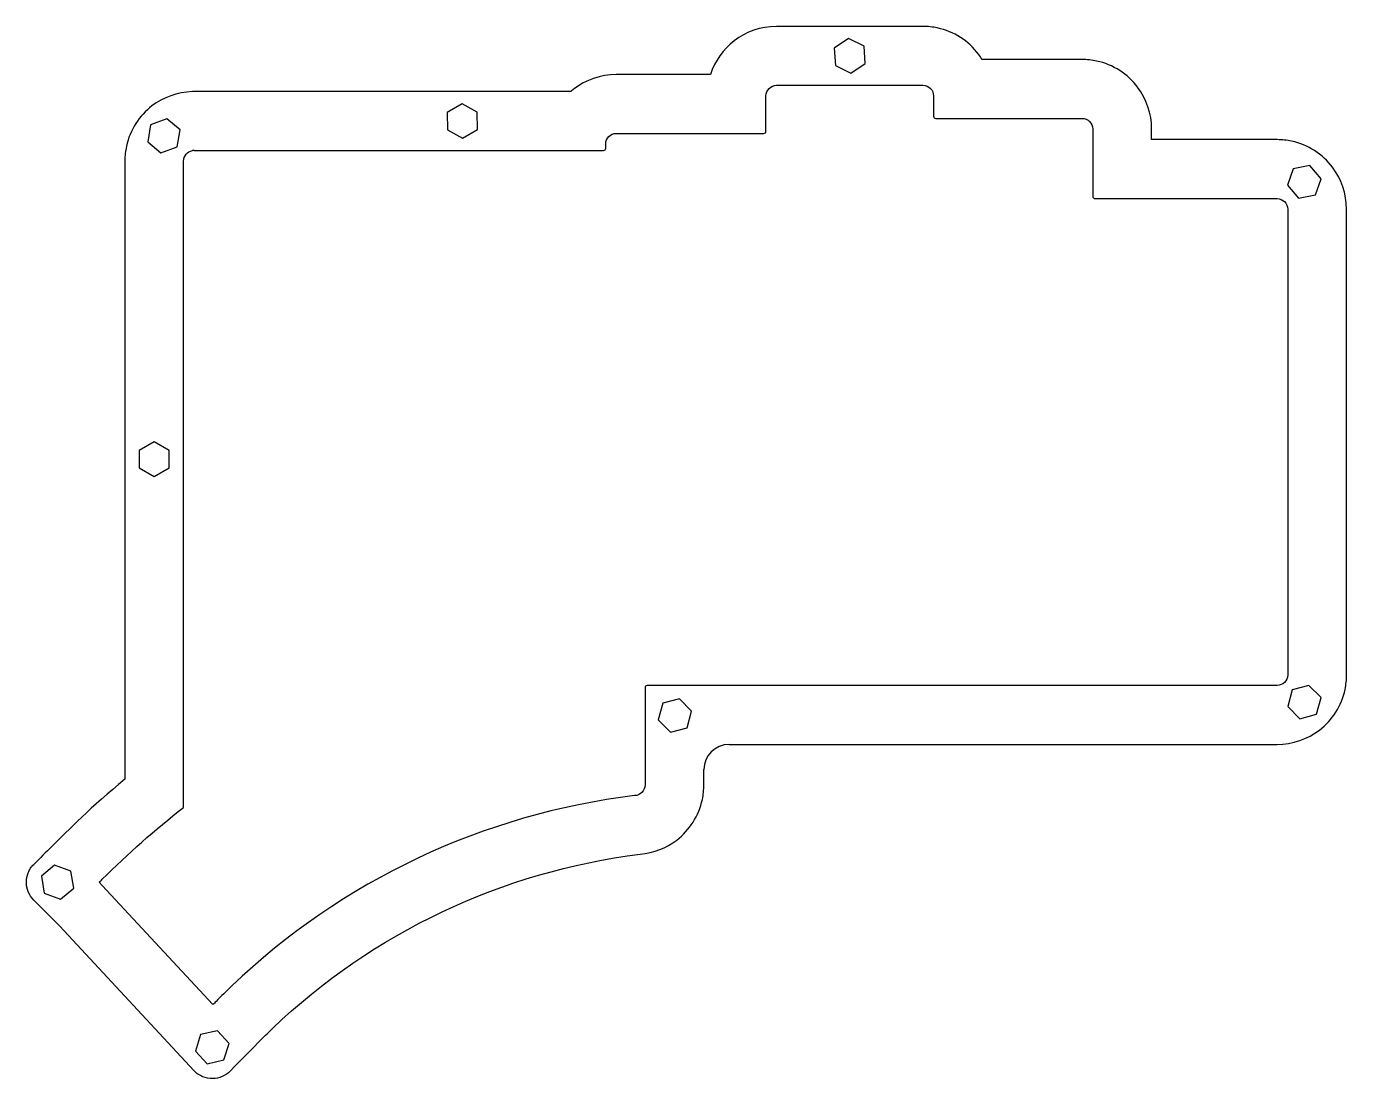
# Model space of a CAD drawing. Header units: millimetres. Extents: x -9 to 148, y -117 to 9.
import ezdxf

# ---------------------------------------------------------------- set-up
doc = ezdxf.new("R2010")
doc.units = ezdxf.units.MM
doc.layers.get('0').update_dxf_attribs({"linetype": 'CONTINUOUS'})

msp = doc.modelspace()

# ---------------------------------------------------------------- linework, layer by layer
for p, q in [((97.25, 8.51), (79.83, 8.51)), ((97.25, 8.51), (79.83, 8.51)), ((116.17, 4.58), (104.28, 4.58)), ((116.17, 4.58), (104.28, 4.58)), ((71.98, 2.8), (60.78, 2.8)), ((71.98, 2.8), (60.78, 2.8)), ((25.92, 0.77), (10.6, 0.77)), ((25.92, 0.77), (10.6, 0.77)), ((55.37, 0.77), (25.92, 0.77)), ((55.37, 0.77), (25.92, 0.77)), ((78.58, -3.94), (78.58, 0.25)), ((78.58, -3.94), (78.58, 0.25)), ((79.84, 1.51), (97.24, 1.51)), ((79.84, 1.51), (97.24, 1.51)), ((98.5, 0.26), (98.5, -2.16)), ((98.5, 0.26), (98.5, -2.16)), ((98.76, -2.42), (116.16, -2.42)), ((98.76, -2.42), (116.16, -2.42)), ((60.79, -4.2), (78.32, -4.2)), ((60.79, -4.2), (78.32, -4.2)), ((117.42, -3.68), (117.42, -11.68)), ((117.42, -3.68), (117.42, -11.68)), ((124.42, -4.95), (124.42, -3.69)), ((124.42, -4.95), (124.42, -3.69)), ((10.61, -6.23), (25.92, -6.23)), ((10.61, -6.23), (25.92, -6.23)), ((25.92, -6.23), (59.27, -6.23)), ((25.92, -6.23), (59.27, -6.23)), ((59.53, -5.97), (59.53, -5.46)), ((59.53, -5.97), (59.53, -5.46)), ((135.34, -4.95), (124.42, -4.95)), ((135.34, -4.95), (124.42, -4.95)), ((139.35, -4.95), (135.34, -4.95)), ((139.35, -4.95), (135.34, -4.95)), ((2.35, -7.48), (2.35, -78.4)), ((2.35, -7.48), (2.35, -78.4)), ((9.35, -78.4), (9.35, -7.49)), ((9.35, -78.4), (9.35, -7.49)), ((117.69, -11.95), (118.32, -11.95)), ((117.69, -11.95), (118.32, -11.95)), ((118.32, -11.95), (135.34, -11.95)), ((118.32, -11.95), (135.34, -11.95)), ((135.34, -11.95), (139.34, -11.95)), ((135.34, -11.95), (139.34, -11.95)), ((140.6, -13.21), (140.6, -68.58)), ((140.6, -13.21), (140.6, -68.58)), ((147.6, -68.58), (147.6, -13.21)), ((147.6, -68.58), (147.6, -13.21)), ((64.2, -70.11), (64.2, -81.03)), ((64.2, -70.11), (64.2, -81.03)), ((74.51, -69.84), (64.46, -69.84)), ((74.51, -69.84), (64.46, -69.84)), ((135.34, -69.84), (74.51, -69.84)), ((135.34, -69.84), (74.51, -69.84)), ((139.34, -69.84), (135.34, -69.84)), ((139.34, -69.84), (135.34, -69.84)), ((74.2, -76.84), (74.51, -76.84)), ((74.2, -76.84), (74.51, -76.84)), ((74.51, -76.84), (135.34, -76.84)), ((74.51, -76.84), (135.34, -76.84)), ((135.34, -76.84), (139.34, -76.84)), ((135.34, -76.84), (139.34, -76.84)), ((2.35, -78.4), (2.35, -80.98)), ((2.35, -78.4), (2.35, -80.98)), ((9.35, -84.34), (9.35, -78.4)), ((9.35, -84.34), (9.35, -78.4)), ((71.2, -81.03), (71.2, -79.84)), ((71.2, -81.03), (71.2, -79.84)), ((64.2, -81.03), (64.2, -81.66)), ((64.2, -81.03), (64.2, -81.66)), ((71.2, -81.66), (71.2, -81.03)), ((71.2, -81.66), (71.2, -81.03)), ((-0.32, -93.6), (-0.68, -93.23)), ((-0.32, -93.6), (-0.68, -93.23)), ((12.83, -107.78), (-0.32, -93.6)), ((12.83, -107.78), (-0.32, -93.6)), ((-8.46, -95.35), (-5.37, -98.45)), ((-8.46, -95.35), (-5.37, -98.45)), ((-5.37, -98.45), (10.55, -115.61)), ((-5.37, -98.45), (10.55, -115.61))]:
    msp.add_line(p, q)
for points in [[(88.4, 7.06), (86.7, 5.92), (86.84, 3.87), (88.68, 2.97), (90.38, 4.11), (90.24, 6.16)], [(88.4, 7.06), (86.7, 5.92), (86.84, 3.87), (88.68, 2.97), (90.38, 4.11), (90.24, 6.16)], [(44.24, -1.68), (42.45, -0.68), (40.69, -1.73), (40.71, -3.78), (42.5, -4.78), (44.27, -3.73)], [(44.24, -1.68), (42.45, -0.68), (40.69, -1.73), (40.71, -3.78), (42.5, -4.78), (44.27, -3.73)], [(5.08, -5.19), (6.66, -6.51), (8.58, -5.8), (8.93, -3.78), (7.36, -2.47), (5.43, -3.17)], [(5.08, -5.19), (6.66, -6.51), (8.58, -5.8), (8.93, -3.78), (7.36, -2.47), (5.43, -3.17)], [(143.25, -8.04), (141.24, -8.42), (140.56, -10.35), (141.9, -11.91), (143.91, -11.52), (144.59, -9.59)], [(143.25, -8.04), (141.24, -8.42), (140.56, -10.35), (141.9, -11.91), (143.91, -11.52), (144.59, -9.59)], [(4.08, -43.97), (5.85, -44.99), (7.63, -43.97), (7.63, -41.92), (5.85, -40.89), (4.08, -41.92)], [(4.08, -43.97), (5.85, -44.99), (7.63, -43.97), (7.63, -41.92), (5.85, -40.89), (4.08, -41.92)], [(144.56, -71.28), (143.11, -69.83), (141.13, -70.37), (140.6, -72.35), (142.05, -73.8), (144.03, -73.26)], [(144.56, -71.28), (143.11, -69.83), (141.13, -70.37), (140.6, -72.35), (142.05, -73.8), (144.03, -73.26)], [(69.74, -72.88), (68.29, -71.43), (66.31, -71.96), (65.78, -73.94), (67.23, -75.39), (69.21, -74.86)], [(69.74, -72.88), (68.29, -71.43), (66.31, -71.96), (65.78, -73.94), (67.23, -75.39), (69.21, -74.86)], [(-4.05, -91.92), (-5.98, -91.21), (-7.55, -92.52), (-7.21, -94.54), (-5.28, -95.25), (-3.71, -93.94)], [(-4.05, -91.92), (-5.98, -91.21), (-7.55, -92.52), (-7.21, -94.54), (-5.28, -95.25), (-3.71, -93.94)], [(10.76, -113.3), (12.15, -114.8), (14.15, -114.35), (14.76, -112.39), (13.36, -110.88), (11.36, -111.34)], [(10.76, -113.3), (12.15, -114.8), (14.15, -114.35), (14.76, -112.39), (13.36, -110.88), (11.36, -111.34)]]:
    msp.add_lwpolyline(points, close=True)
for centre, radius, start, end in [((10.62, -7.31), 8.08, 90.0996, 91.6442), ((10.62, -7.31), 8.08, 90.0996, 91.6442), ((10.62, -7.48), 1.25, 90.1313, 100.6773), ((10.62, -7.48), 1.25, 90.1313, 100.6773), ((74.2, -79.84), 3, 90.0058, 179.9987), ((74.2, -79.84), 3, 90.0058, 179.9987)]:
    msp.add_arc(centre, radius, start, end)
for points, knots in [([(79.83, 8.51), (79.83, 8.51), (79.83, 8.51), (79.83, 8.51), (79.82, 8.51), (79.82, 8.51), (79.82, 8.51), (77.97, 8.51), (76.19, 7.87), (74.81, 6.81), (73.51, 5.8), (72.51, 4.42), (71.98, 2.8)], [-0.0057042, -0.0057042, -0.0057042, -0.0057042, -0.0028521, -0.0028521, -0.0028521, 0, 0, 0, 0.4137463, 0.4137463, 0.4137463, 0.8062583, 0.8062583, 0.8062583, 0.8062583]), ([(79.83, 8.51), (79.83, 8.51), (79.83, 8.51), (79.83, 8.51), (79.82, 8.51), (79.82, 8.51), (79.82, 8.51), (77.97, 8.51), (76.19, 7.87), (74.81, 6.81), (73.51, 5.8), (72.51, 4.42), (71.98, 2.8)], [-0.0057042, -0.0057042, -0.0057042, -0.0057042, -0.0028521, -0.0028521, -0.0028521, 0, 0, 0, 0.4137463, 0.4137463, 0.4137463, 0.8062583, 0.8062583, 0.8062583, 0.8062583]), ([(104.28, 4.58), (104.14, 4.8), (104, 5.02), (103.84, 5.22), (102.66, 6.79), (100.94, 7.91), (98.95, 8.33), (98.4, 8.45), (97.83, 8.51), (97.26, 8.51), (97.26, 8.51), (97.26, 8.51), (97.26, 8.51), (97.25, 8.51), (97.25, 8.51), (97.25, 8.51)], [0.3472526, 0.3472526, 0.3472526, 0.3472526, 0.408667, 0.408667, 0.408667, 0.8714823, 0.8714823, 0.8714823, 1, 1, 1, 1.0028491, 1.0028491, 1.0028491, 1.0056982, 1.0056982, 1.0056982, 1.0056982]), ([(104.28, 4.58), (104.14, 4.8), (104, 5.02), (103.84, 5.22), (102.66, 6.79), (100.94, 7.91), (98.95, 8.33), (98.4, 8.45), (97.83, 8.51), (97.26, 8.51), (97.26, 8.51), (97.26, 8.51), (97.26, 8.51), (97.25, 8.51), (97.25, 8.51), (97.25, 8.51)], [0.3472526, 0.3472526, 0.3472526, 0.3472526, 0.408667, 0.408667, 0.408667, 0.8714823, 0.8714823, 0.8714823, 1, 1, 1, 1.0028491, 1.0028491, 1.0028491, 1.0056982, 1.0056982, 1.0056982, 1.0056982]), ([(124.42, -3.69), (124.43, -1.86), (123.8, -0.09), (122.76, 1.29), (121.59, 2.85), (119.87, 3.98), (117.88, 4.4), (117.32, 4.51), (116.75, 4.58), (116.18, 4.58), (116.18, 4.58), (116.18, 4.58), (116.18, 4.58), (116.18, 4.58), (116.18, 4.58), (116.17, 4.58)], [0.001515, 0.001515, 0.001515, 0.001515, 0.408676, 0.408676, 0.408676, 0.871477, 0.871477, 0.871477, 1, 1, 1, 1.002838, 1.002838, 1.002838, 1.005677, 1.005677, 1.005677, 1.005677]), ([(124.42, -3.69), (124.43, -1.86), (123.8, -0.09), (122.76, 1.29), (121.59, 2.85), (119.87, 3.98), (117.88, 4.4), (117.32, 4.51), (116.75, 4.58), (116.18, 4.58), (116.18, 4.58), (116.18, 4.58), (116.18, 4.58), (116.18, 4.58), (116.18, 4.58), (116.17, 4.58)], [0.001515, 0.001515, 0.001515, 0.001515, 0.408676, 0.408676, 0.408676, 0.871477, 0.871477, 0.871477, 1, 1, 1, 1.002838, 1.002838, 1.002838, 1.005677, 1.005677, 1.005677, 1.005677]), ([(60.78, 2.8), (60.78, 2.8), (60.78, 2.8), (60.78, 2.8), (60.77, 2.8), (60.77, 2.8), (60.77, 2.8), (58.92, 2.79), (57.14, 2.15), (55.76, 1.09), (55.63, 0.99), (55.5, 0.88), (55.37, 0.77)], [-0.0056828, -0.0056828, -0.0056828, -0.0056828, -0.0028414, -0.0028414, -0.0028414, 0, 0, 0, 0.4137364, 0.4137364, 0.4137364, 0.4546196, 0.4546196, 0.4546196, 0.4546196]), ([(60.78, 2.8), (60.78, 2.8), (60.78, 2.8), (60.78, 2.8), (60.77, 2.8), (60.77, 2.8), (60.77, 2.8), (58.92, 2.79), (57.14, 2.15), (55.76, 1.09), (55.63, 0.99), (55.5, 0.88), (55.37, 0.77)], [-0.0056828, -0.0056828, -0.0056828, -0.0056828, -0.0028414, -0.0028414, -0.0028414, 0, 0, 0, 0.4137364, 0.4137364, 0.4137364, 0.4546196, 0.4546196, 0.4546196, 0.4546196]), ([(10.39, 0.76), (8.61, 0.71), (6.92, 0.08), (5.59, -0.94), (4.08, -2.1), (2.97, -3.78), (2.55, -5.73), (2.42, -6.3), (2.36, -6.88), (2.35, -7.47), (2.35, -7.47), (2.35, -7.48), (2.35, -7.48), (2.35, -7.48), (2.35, -7.48), (2.35, -7.48)], [0.0157262, 0.0157262, 0.0157262, 0.0157262, 0.4134611, 0.4134611, 0.4134611, 0.8679571, 0.8679571, 0.8679571, 1, 1, 1, 1.0032943, 1.0032943, 1.0032943, 1.0065885, 1.0065885, 1.0065885, 1.0065885]), ([(10.39, 0.76), (8.61, 0.71), (6.92, 0.08), (5.59, -0.94), (4.08, -2.1), (2.97, -3.78), (2.55, -5.73), (2.42, -6.3), (2.36, -6.88), (2.35, -7.47), (2.35, -7.47), (2.35, -7.48), (2.35, -7.48), (2.35, -7.48), (2.35, -7.48), (2.35, -7.48)], [0.0157262, 0.0157262, 0.0157262, 0.0157262, 0.4134611, 0.4134611, 0.4134611, 0.8679571, 0.8679571, 0.8679571, 1, 1, 1, 1.0032943, 1.0032943, 1.0032943, 1.0065885, 1.0065885, 1.0065885, 1.0065885]), ([(147.6, -13.21), (147.6, -11.38), (146.97, -9.61), (145.93, -8.23), (144.76, -6.68), (143.05, -5.55), (141.06, -5.13), (140.51, -5.01), (139.93, -4.95), (139.36, -4.95), (139.36, -4.95), (139.36, -4.95), (139.36, -4.95), (139.35, -4.95), (139.35, -4.95), (139.35, -4.95)], [0.001179, 0.001179, 0.001179, 0.001179, 0.409275, 0.409275, 0.409275, 0.871026, 0.871026, 0.871026, 1, 1, 1, 1.00254, 1.00254, 1.00254, 1.005079, 1.005079, 1.005079, 1.005079]), ([(147.6, -13.21), (147.6, -11.38), (146.97, -9.61), (145.93, -8.23), (144.76, -6.68), (143.05, -5.55), (141.06, -5.13), (140.51, -5.01), (139.93, -4.95), (139.36, -4.95), (139.36, -4.95), (139.36, -4.95), (139.36, -4.95), (139.35, -4.95), (139.35, -4.95), (139.35, -4.95)], [0.001179, 0.001179, 0.001179, 0.001179, 0.409275, 0.409275, 0.409275, 0.871026, 0.871026, 0.871026, 1, 1, 1, 1.00254, 1.00254, 1.00254, 1.005079, 1.005079, 1.005079, 1.005079]), ([(139.34, -76.84), (141.19, -76.84), (142.98, -76.21), (144.37, -75.14), (145.9, -73.97), (147.01, -72.26), (147.42, -70.3), (147.54, -69.74), (147.6, -69.16), (147.6, -68.58)], [0.0012037, 0.0012037, 0.0012037, 0.0012037, 0.4142711, 0.4142711, 0.4142711, 0.869483, 0.869483, 0.869483, 0.9988224, 0.9988224, 0.9988224, 0.9988224]), ([(139.34, -76.84), (141.19, -76.84), (142.98, -76.21), (144.37, -75.14), (145.9, -73.97), (147.01, -72.26), (147.42, -70.3), (147.54, -69.74), (147.6, -69.16), (147.6, -68.58)], [0.0012037, 0.0012037, 0.0012037, 0.0012037, 0.4142711, 0.4142711, 0.4142711, 0.869483, 0.869483, 0.869483, 0.9988224, 0.9988224, 0.9988224, 0.9988224]), ([(2.35, -80.98), (-1.62, -84.28), (-4.37, -87.02), (-7.01, -89.66), (-7.73, -90.38), (-8.46, -91.11)], [-1.919402, -1.919402, -1.919402, -1.919402, -1.105848, -1.105848, -0.799225, -0.799225, -0.799225, -0.799225]), ([(2.35, -80.98), (-1.62, -84.28), (-4.37, -87.02), (-7.01, -89.66), (-7.73, -90.38), (-8.46, -91.11)], [-1.919402, -1.919402, -1.919402, -1.919402, -1.105848, -1.105848, -0.799225, -0.799225, -0.799225, -0.799225]), ([(63.63, -89.9), (65.24, -89.76), (66.76, -89.15), (67.97, -88.21), (69.49, -87.04), (70.6, -85.34), (71.02, -83.38), (71.13, -82.82), (71.2, -82.24), (71.2, -81.66)], [0.0522733, 0.0522733, 0.0522733, 0.0522733, 0.4148308, 0.4148308, 0.4148308, 0.8698473, 0.8698473, 0.8698473, 1, 1, 1, 1]), ([(63.63, -89.9), (65.24, -89.76), (66.76, -89.15), (67.97, -88.21), (69.49, -87.04), (70.6, -85.34), (71.02, -83.38), (71.13, -82.82), (71.2, -82.24), (71.2, -81.66)], [0.0522733, 0.0522733, 0.0522733, 0.0522733, 0.4148308, 0.4148308, 0.4148308, 0.8698473, 0.8698473, 0.8698473, 1, 1, 1, 1]), ([(-0.68, -93.23), (-0.57, -93.12), (-0.45, -93), (-0.33, -92.88), (2.72, -89.84), (5.95, -86.98), (9.35, -84.34)], [-1.038107, -1.038107, -1.038107, -1.038107, -1, -1, -1, -0.018646, -0.018646, -0.018646, -0.018646]), ([(-0.68, -93.23), (-0.57, -93.12), (-0.45, -93), (-0.33, -92.88), (2.72, -89.84), (5.95, -86.98), (9.35, -84.34)], [-1.038107, -1.038107, -1.038107, -1.038107, -1, -1, -1, -0.018646, -0.018646, -0.018646, -0.018646]), ([(-8.46, -95.35), (-8.74, -95.07), (-8.96, -94.74), (-9.26, -94.02), (-9.33, -93.63), (-9.34, -92.85), (-9.26, -92.46), (-9.04, -91.92), (-8.95, -91.74), (-8.73, -91.4), (-8.6, -91.25), (-8.46, -91.11)], [0, 0, 0, 0, 0.1171933, 0.1171933, 0.2343867, 0.2343867, 0.35158, 0.35158, 0.4118663, 0.4118663, 0.4721526, 0.4721526, 0.4721526, 0.4721526]), ([(-8.46, -95.35), (-8.74, -95.07), (-8.96, -94.74), (-9.26, -94.02), (-9.33, -93.63), (-9.34, -92.85), (-9.26, -92.46), (-9.04, -91.92), (-8.95, -91.74), (-8.73, -91.4), (-8.6, -91.25), (-8.46, -91.11)], [0, 0, 0, 0, 0.1171933, 0.1171933, 0.2343867, 0.2343867, 0.35158, 0.35158, 0.4118663, 0.4118663, 0.4721526, 0.4721526, 0.4721526, 0.4721526]), ([(15.07, -105.56), (14.44, -106.17), (13.82, -106.78), (13.2, -107.41), (13.08, -107.53), (12.96, -107.65), (12.83, -107.78)], [-1, -1, -1, -1, 0, 0, 0, 0.197815, 0.197815, 0.197815, 0.197815]), ([(15.07, -105.56), (14.44, -106.17), (13.82, -106.78), (13.2, -107.41), (13.08, -107.53), (12.96, -107.65), (12.83, -107.78)], [-1, -1, -1, -1, 0, 0, 0, 0.197815, 0.197815, 0.197815, 0.197815]), ([(14.88, -115.67), (14.61, -115.95), (14.28, -116.17), (13.57, -116.48), (13.18, -116.56), (12.4, -116.57), (12.01, -116.5), (11.44, -116.28), (11.24, -116.17), (10.87, -115.92), (10.7, -115.77), (10.55, -115.61)], [0, 0, 0, 0, 0.1171933, 0.1171933, 0.2343867, 0.2343867, 0.35158, 0.35158, 0.4188028, 0.4188028, 0.4860255, 0.4860255, 0.4860255, 0.4860255]), ([(14.88, -115.67), (14.61, -115.95), (14.28, -116.17), (13.57, -116.48), (13.18, -116.56), (12.4, -116.57), (12.01, -116.5), (11.44, -116.28), (11.24, -116.17), (10.87, -115.92), (10.7, -115.77), (10.55, -115.61)], [0, 0, 0, 0, 0.1171933, 0.1171933, 0.2343867, 0.2343867, 0.35158, 0.35158, 0.4188028, 0.4188028, 0.4860255, 0.4860255, 0.4860255, 0.4860255])]:
    msp.add_open_spline(points, degree=3, knots=knots)
for points in [[(78.58, 0.25), (78.58, 0.94), (79.15, 1.51), (79.84, 1.51)], [(78.58, 0.25), (78.58, 0.94), (79.15, 1.51), (79.84, 1.51)], [(97.24, 1.51), (97.93, 1.51), (98.5, 0.94), (98.5, 0.26)], [(97.24, 1.51), (97.93, 1.51), (98.5, 0.94), (98.5, 0.26)], [(98.5, -2.16), (98.5, -2.31), (98.61, -2.42), (98.76, -2.42)], [(98.5, -2.16), (98.5, -2.31), (98.61, -2.42), (98.76, -2.42)], [(116.16, -2.42), (116.85, -2.42), (117.42, -2.99), (117.42, -3.68)], [(116.16, -2.42), (116.85, -2.42), (117.42, -2.99), (117.42, -3.68)], [(59.53, -5.46), (59.53, -4.77), (60.1, -4.2), (60.79, -4.2)], [(59.53, -5.46), (59.53, -4.77), (60.1, -4.2), (60.79, -4.2)], [(78.32, -4.2), (78.47, -4.2), (78.58, -4.09), (78.58, -3.94)], [(78.32, -4.2), (78.47, -4.2), (78.58, -4.09), (78.58, -3.94)], [(9.35, -7.49), (9.36, -6.88), (9.8, -6.36), (10.39, -6.25)], [(9.35, -7.49), (9.36, -6.88), (9.8, -6.36), (10.39, -6.25)], [(59.27, -6.23), (59.42, -6.23), (59.53, -6.12), (59.53, -5.97)], [(59.27, -6.23), (59.42, -6.23), (59.53, -6.12), (59.53, -5.97)], [(117.42, -11.68), (117.43, -11.84), (117.54, -11.95), (117.69, -11.95)], [(117.42, -11.68), (117.43, -11.84), (117.54, -11.95), (117.69, -11.95)], [(139.34, -11.95), (140.03, -11.95), (140.6, -12.52), (140.6, -13.21)], [(139.34, -11.95), (140.03, -11.95), (140.6, -12.52), (140.6, -13.21)], [(140.6, -68.58), (140.6, -69.27), (140.03, -69.84), (139.34, -69.84)], [(140.6, -68.58), (140.6, -69.27), (140.03, -69.84), (139.34, -69.84)], [(64.46, -69.84), (64.31, -69.84), (64.2, -69.96), (64.2, -70.11)], [(64.46, -69.84), (64.31, -69.84), (64.2, -69.96), (64.2, -70.11)], [(62.97, -82.93), (44.98, -85.11), (28.18, -93.05), (15.07, -105.56)], [(62.97, -82.93), (44.98, -85.11), (28.18, -93.05), (15.07, -105.56)], [(64.2, -81.66), (64.2, -82.34), (63.64, -82.91), (62.97, -82.93)], [(64.2, -81.66), (64.2, -82.34), (63.64, -82.91), (62.97, -82.93)], [(19.91, -110.62), (31.88, -99.2), (47.21, -91.93), (63.63, -89.9)], [(19.91, -110.62), (31.88, -99.2), (47.21, -91.93), (63.63, -89.9)], [(14.88, -115.67), (18.44, -112.06), (19.07, -111.43), (19.91, -110.62)], [(14.88, -115.67), (18.44, -112.06), (19.07, -111.43), (19.91, -110.62)]]:
    msp.add_open_spline(points, degree=3)

doc.saveas('drawing.dxf')
